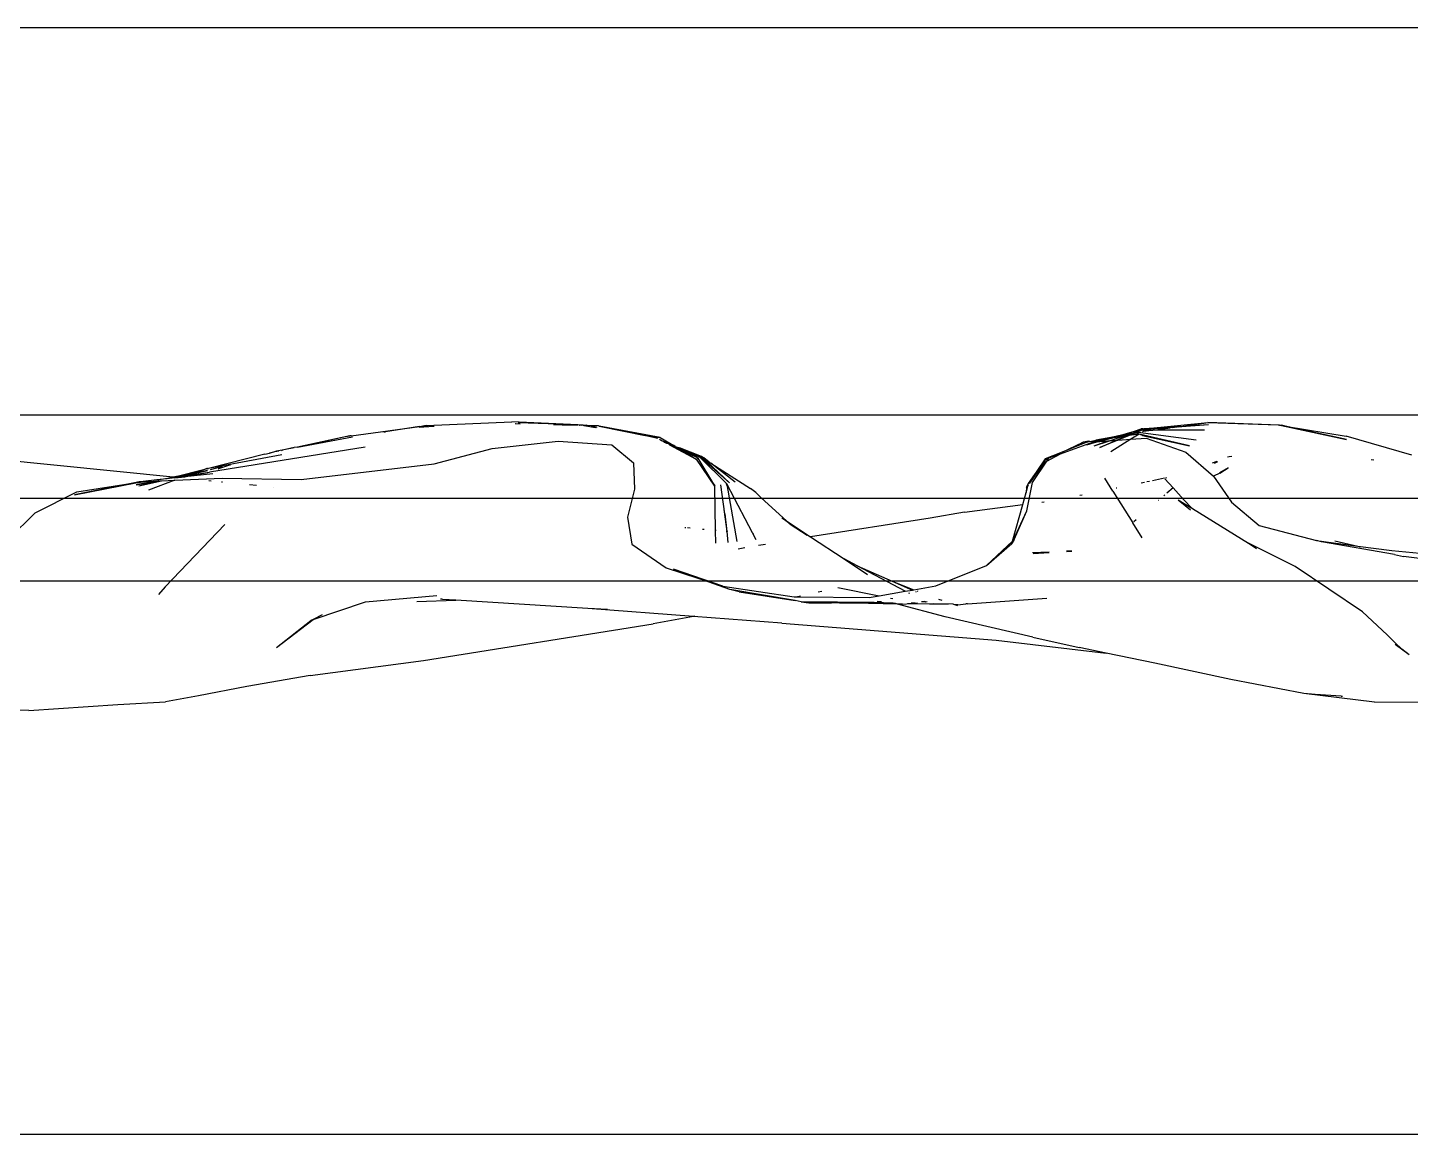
# Model space of a CAD drawing. Header units: millimetres. Extents: x -41292 to 298682, y -22072 to 33155.
# Drawn here: x 32301.7 to 32551.6, y 1090.6 to 1290.6 of the extents above; entities that cross this region are included whole.
import ezdxf

# ---------------------------------------------------------------- set-up
doc = ezdxf.new("R2010")
doc.units = ezdxf.units.MM
doc.layers.add('창호', color=4, linetype='Continuous')
doc.layers.add('틀', color=8, linetype='Continuous')

# ---------------------------------------------------------------- blocks, each defined once
blk = doc.blocks.new('AHSISHEUD')
for p, q in [((32987.54, 18864.92), (32999.88, 18866.61)), ((32999.88, 18866.61), (32993.74, 18865.6)), ((33002.42, 18866.59), (32999.84, 18866.43)), ((32999.88, 18866.61), (33000.25, 18866.67)), ((33000.25, 18866.67), (33000.51, 18866.68)), ((33001.12, 18866.78), (33000.51, 18866.68)), ((33000.51, 18866.68), (33001.48, 18866.73)), ((33001.12, 18866.78), (33016.59, 18867.42)), ((33002.53, 18866.57), (33002.42, 18866.59)), ((33028.52, 18866.87), (33016.59, 18867.42)), ((33017.21, 18867.11), (33017.26, 18867.12)), ((33017.26, 18867.12), (33018.09, 18867.09)), ((33028.52, 18866.87), (33017.72, 18867.24)), ((33024.15, 18866.96), (33025.67, 18866.9)), ((33025.67, 18866.9), (33028.52, 18866.87)), ((33028.78, 18866.85), (33028.52, 18866.87)), ((33028.78, 18866.85), (33028.83, 18866.82)), ((33029.11, 18866.84), (33028.83, 18866.82)), ((33029.14, 18866.77), (33028.83, 18866.82)), ((33029.35, 18866.83), (33029.11, 18866.84)), ((33029.48, 18866.83), (33029.35, 18866.83)), ((33029.48, 18866.83), (33029.55, 18866.82)), ((33029.55, 18866.82), (33030.05, 18866.73)), ((33029.55, 18866.82), (33030.08, 18866.81)), ((33031.71, 18866.35), (33029.61, 18866.69)), ((33030.23, 18866.79), (33030.08, 18866.81)), ((33032.28, 18866.69), (33030.23, 18866.79)), ((33030.67, 18866.71), (33030.23, 18866.79)), ((33030.37, 18866.68), (33031.88, 18866.42)), ((33032.01, 18866.48), (33030.9, 18866.67)), ((33032.28, 18866.69), (33032.39, 18866.65)), ((33043.41, 18864.59), (33032.39, 18866.65)), ((33032.39, 18866.65), (33040.67, 18864.99)), ((33129.14, 18865.73), (33130.33, 18866.16)), ((33130.13, 18865.94), (33130.65, 18866.17)), ((33130.65, 18866.17), (33130.33, 18866.16)), ((33130.65, 18866.17), (33130.81, 18866.19)), ((33130.81, 18866.19), (33142.39, 18867.34)), ((33136.64, 18866.54), (33130.81, 18866.19)), ((33135.56, 18866.38), (33130.85, 18866.04)), ((33132.45, 18865.94), (33135.56, 18866.38)), ((33136.02, 18866.42), (33135.56, 18866.38)), ((33142.5, 18866.89), (33136.02, 18866.42)), ((33136.02, 18866.42), (33136.64, 18866.54)), ((33137.11, 18866.56), (33136.64, 18866.54)), ((33137.11, 18866.56), (33142.39, 18867.34)), ((33137.11, 18866.56), (33141.66, 18867.17)), ((33142.5, 18866.89), (33137.11, 18866.56)), ((33141.66, 18867.17), (33142.39, 18867.34)), ((33142.39, 18867.34), (33155.07, 18866.89)), ((33155.35, 18866.83), (33142.39, 18867.34)), ((33155.07, 18866.89), (33155.35, 18866.83)), ((33155.35, 18866.83), (33155.72, 18866.82)), ((33155.67, 18866.76), (33167.44, 18864.26)), ((33155.69, 18866.79), (33156.36, 18866.68)), ((33156.36, 18866.68), (33155.72, 18866.82)), ((33156.36, 18866.68), (33167.36, 18864.85)), ((33167.44, 18864.26), (33156.36, 18866.68)), ((32987.31, 18864.9), (32977.88, 18862.88)), ((32977.88, 18862.88), (32986.49, 18864.78)), ((32977.88, 18862.88), (32987.82, 18864.75)), ((32986.49, 18864.78), (32987.31, 18864.9)), ((32987.54, 18864.92), (32987.31, 18864.9)), ((32993.44, 18865.57), (32993.74, 18865.6)), ((33013.01, 18862.61), (33024.95, 18863.96)), ((33024.95, 18863.96), (33034.68, 18863.3)), ((33040.83, 18864.96), (33040.67, 18864.99)), ((33040.83, 18864.96), (33042.58, 18864.66)), ((33040.83, 18864.96), (33042.74, 18864.57)), ((33042.58, 18864.66), (33042.74, 18864.57)), ((33043.41, 18864.59), (33042.58, 18864.66)), ((33042.74, 18864.57), (33042.97, 18864.53)), ((33043.41, 18864.59), (33042.97, 18864.53)), ((33043.28, 18864.31), (33043.61, 18864.09)), ((33043.41, 18864.59), (33045.85, 18863.14)), ((33043.68, 18864.06), (33043.61, 18864.09)), ((33043.7, 18864.03), (33043.68, 18864.06)), ((33043.85, 18863.93), (33043.7, 18864.03)), ((33043.89, 18863.95), (33043.85, 18863.93)), ((33044.02, 18863.88), (33043.89, 18863.95)), ((33044.06, 18863.86), (33044.02, 18863.88)), ((33044.08, 18863.85), (33044.06, 18863.86)), ((33044.07, 18863.78), (33044.32, 18863.72)), ((33044.29, 18863.82), (33044.08, 18863.85)), ((33044.08, 18863.85), (33044.32, 18863.72)), ((33044.76, 18863.59), (33044.29, 18863.82)), ((33044.32, 18863.72), (33044.55, 18863.6)), ((33044.76, 18863.59), (33044.32, 18863.72)), ((33044.55, 18863.6), (33044.69, 18863.56)), ((33045.2, 18863.38), (33044.76, 18863.59)), ((33115.74, 18861.63), (33121.74, 18863.82)), ((33116.02, 18861.98), (33119.84, 18863.78)), ((33120.71, 18863.85), (33117.95, 18862.75)), ((33119.74, 18863.68), (33117.95, 18862.75)), ((33120.71, 18863.85), (33119.74, 18863.68)), ((33119.74, 18863.68), (33119.84, 18863.78)), ((33120.88, 18863.92), (33119.84, 18863.78)), ((33119.84, 18863.78), (33120.71, 18863.85)), ((33122.84, 18863.89), (33120.5, 18863.3)), ((33120.5, 18863.3), (33122.52, 18863.87)), ((33120.71, 18863.85), (33120.88, 18863.92)), ((33121.02, 18863.91), (33120.88, 18863.92)), ((33121.02, 18863.91), (33122.13, 18864.11)), ((33121.5, 18863.85), (33121.42, 18863.86)), ((33121.5, 18863.85), (33124.55, 18864.44)), ((33123.41, 18864.28), (33121.5, 18863.85)), ((33121.74, 18863.82), (33122.52, 18863.87)), ((33121.83, 18863.1), (33124.59, 18864.01)), ((33121.83, 18863.1), (33124.31, 18863.99)), ((33124.82, 18864.58), (33122.13, 18864.11)), ((33123.41, 18864.28), (33122.13, 18864.11)), ((33122.52, 18863.87), (33124.55, 18864.44)), ((33122.52, 18863.87), (33122.84, 18863.89)), ((33125.66, 18864.6), (33122.84, 18863.89)), ((33122.84, 18863.89), (33124.31, 18863.99)), ((33126.08, 18864.11), (33122.88, 18862.81)), ((33122.88, 18862.81), (33125.86, 18864.1)), ((33123.46, 18864.29), (33123.41, 18864.28)), ((33124.82, 18864.58), (33123.46, 18864.29)), ((33124.55, 18864.44), (33123.46, 18864.29)), ((33124.31, 18863.99), (33124.46, 18864.05)), ((33124.46, 18864.05), (33124.59, 18864.01)), ((33124.55, 18864.44), (33124.58, 18864.45)), ((33124.58, 18864.45), (33126.72, 18864.87)), ((33124.58, 18864.45), (33125.46, 18864.7)), ((33125.66, 18864.6), (33124.58, 18864.45)), ((33124.59, 18864.01), (33126.91, 18864.78)), ((33124.59, 18864.01), (33125.86, 18864.1)), ((33125.46, 18864.7), (33124.82, 18864.58)), ((33128.48, 18864.28), (33124.84, 18862.03)), ((33125.76, 18864.78), (33125.46, 18864.7)), ((33126.72, 18864.87), (33125.66, 18864.6)), ((33126.91, 18864.78), (33125.66, 18864.6)), ((33125.8, 18864.79), (33125.76, 18864.78)), ((33125.95, 18864.83), (33125.8, 18864.79)), ((33125.86, 18864.1), (33127.68, 18864.88)), ((33125.86, 18864.1), (33126.08, 18864.11)), ((33126.21, 18864.88), (33125.95, 18864.83)), ((33128.13, 18864.95), (33126.08, 18864.11)), ((33126.08, 18864.11), (33128.48, 18864.28)), ((33126.21, 18864.88), (33129.14, 18865.73)), ((33127.67, 18865.2), (33126.21, 18864.88)), ((33127.44, 18865.05), (33126.21, 18864.88)), ((33126.72, 18864.87), (33127.44, 18865.05)), ((33126.91, 18864.78), (33127.85, 18865.09)), ((33127.68, 18864.88), (33126.91, 18864.78)), ((33127.44, 18865.05), (33127.67, 18865.1)), ((33127.67, 18865.2), (33129.14, 18865.73)), ((33128.66, 18865.35), (33127.67, 18865.2)), ((33127.67, 18865.1), (33127.85, 18865.09)), ((33127.68, 18864.88), (33128.39, 18865.19)), ((33128.13, 18864.95), (33127.68, 18864.88)), ((33127.85, 18865.09), (33128.15, 18865.19)), ((33129.04, 18865.32), (33128.13, 18864.95)), ((33129.94, 18865.2), (33128.13, 18864.95)), ((33128.15, 18865.19), (33128.66, 18865.35)), ((33128.15, 18865.19), (33128.39, 18865.19)), ((33128.62, 18865.29), (33128.39, 18865.19)), ((33129.94, 18865.2), (33128.48, 18864.28)), ((33128.48, 18864.28), (33131.24, 18864.46)), ((33128.62, 18865.29), (33128.66, 18865.35)), ((33128.62, 18865.29), (33129.04, 18865.32)), ((33128.66, 18865.35), (33128.9, 18865.41)), ((33128.9, 18865.41), (33129.06, 18865.48)), ((33129.23, 18865.4), (33129.04, 18865.32)), ((33129.06, 18865.48), (33129.09, 18865.49)), ((33129.09, 18865.49), (33129.23, 18865.56)), ((33129.14, 18865.73), (33129.91, 18865.94)), ((33129.23, 18865.56), (33129.57, 18865.7)), ((33129.88, 18865.66), (33129.23, 18865.4)), ((33129.88, 18865.66), (33129.23, 18865.56)), ((33129.23, 18865.4), (33129.71, 18865.45)), ((33129.57, 18865.7), (33130.09, 18865.93)), ((33129.57, 18865.7), (33130.34, 18865.91)), ((33129.81, 18865.5), (33129.71, 18865.45)), ((33129.71, 18865.45), (33129.84, 18865.43)), ((33140.24, 18864.14), (33129.81, 18865.5)), ((33130.5, 18865.91), (33129.88, 18865.66)), ((33129.91, 18865.94), (33130.09, 18865.93)), ((33129.98, 18865.2), (33129.94, 18865.2)), ((33130.56, 18864.94), (33129.98, 18865.2)), ((33139.09, 18863.09), (33129.98, 18865.2)), ((33130.09, 18865.93), (33130.13, 18865.94)), ((33130.13, 18865.94), (33130.34, 18865.91)), ((33130.5, 18865.91), (33130.34, 18865.91)), ((33130.6, 18865.94), (33130.5, 18865.91)), ((33130.55, 18865.67), (33130.58, 18865.69)), ((33130.56, 18864.94), (33139.09, 18863.09)), ((33130.58, 18865.69), (33130.62, 18865.7)), ((33130.85, 18866.04), (33130.6, 18865.94)), ((33132.15, 18865.91), (33130.6, 18865.94)), ((33131.02, 18865.84), (33130.62, 18865.7)), ((33130.82, 18865.72), (33130.75, 18865.68)), ((33130.82, 18865.72), (33132.15, 18865.91)), ((33131.02, 18865.84), (33130.82, 18865.72)), ((33131.24, 18864.46), (33138.37, 18861.94)), ((33132.15, 18865.91), (33132.21, 18865.91)), ((33132.21, 18865.91), (33132.38, 18865.94)), ((33132.38, 18865.94), (33132.45, 18865.94)), ((33141.77, 18865.93), (33132.45, 18865.94)), ((33179.22, 18861.39), (33167.36, 18864.85)), ((32955.36, 18857.43), (32915.62, 18861.45)), ((32971.96, 18861.57), (32961.78, 18859.03)), ((32975.01, 18861.46), (32961.78, 18859.03)), ((32990.09, 18862.87), (32961.96, 18858.31)), ((32971.96, 18861.57), (32972.8, 18861.77)), ((32972.8, 18861.77), (32974.11, 18862.17)), ((32974.02, 18862.07), (32972.8, 18861.77)), ((32974.02, 18862.07), (32974.11, 18862.17)), ((32974.1, 18862.09), (32974.02, 18862.07)), ((32974.11, 18862.17), (32977.28, 18862.77)), ((32974.35, 18862.12), (32974.13, 18862.08)), ((32974.35, 18862.12), (32974.44, 18862.14)), ((32974.94, 18862.26), (32975.15, 18862.3)), ((32977.28, 18862.77), (32975.15, 18862.3)), ((32977.88, 18862.88), (32977.28, 18862.77)), ((33002.53, 18859.84), (33013.01, 18862.61)), ((33034.68, 18863.3), (33038.55, 18860)), ((33044.69, 18863.56), (33044.84, 18863.49)), ((33044.84, 18863.49), (33044.94, 18863.45)), ((33044.94, 18863.45), (33045.1, 18863.3)), ((33045.2, 18863.38), (33044.94, 18863.45)), ((33045.1, 18863.3), (33049.93, 18860.7)), ((33045.1, 18863.3), (33046.96, 18862.47)), ((33045.44, 18863.26), (33045.2, 18863.38)), ((33045.77, 18863.13), (33045.44, 18863.26)), ((33045.85, 18863.14), (33045.77, 18863.13)), ((33046.01, 18862.98), (33045.77, 18863.13)), ((33046.08, 18863), (33045.85, 18863.14)), ((33046.41, 18862.8), (33046.01, 18862.98)), ((33046.08, 18863), (33046.88, 18862.71)), ((33046.08, 18863), (33046.41, 18862.8)), ((33046.6, 18862.69), (33046.41, 18862.8)), ((33050.62, 18860.96), (33046.6, 18862.69)), ((33046.96, 18862.47), (33046.6, 18862.69)), ((33046.88, 18862.71), (33050.65, 18861.14)), ((33050.88, 18861.18), (33046.88, 18862.71)), ((33050.43, 18861.15), (33046.88, 18862.71)), ((33047.26, 18862.29), (33046.96, 18862.47)), ((33050.27, 18860.89), (33047.26, 18862.29)), ((33047.26, 18862.29), (33049.93, 18860.7)), ((33050.62, 18860.96), (33050.43, 18861.15)), ((33050.88, 18861.18), (33050.65, 18861.14)), ((33050.65, 18861.14), (33055.9, 18856.42)), ((33055.9, 18856.42), (33050.88, 18861.18)), ((33051.32, 18860.9), (33050.88, 18861.18)), ((33052.24, 18860.14), (33050.88, 18861.18)), ((33116.02, 18861.98), (33112.99, 18860.77)), ((33113.29, 18860.34), (33115.74, 18861.63)), ((33115.74, 18861.63), (33113.64, 18860.87)), ((33117.95, 18862.75), (33116.02, 18861.98)), ((33138.37, 18861.94), (33143.42, 18857.63)), ((33146.24, 18861.14), (33145.95, 18861.03)), ((33146.7, 18861.18), (33146.24, 18861.14)), ((32955.36, 18857.43), (32961.37, 18858.96)), ((32958.97, 18858.04), (32961.62, 18858.63)), ((32961.37, 18858.96), (32959.33, 18858.17)), ((32961.62, 18858.63), (32959.33, 18858.17)), ((32961.46, 18858.98), (32961.37, 18858.96)), ((32961.47, 18858.95), (32961.37, 18858.96)), ((32961.47, 18858.95), (32961.52, 18859)), ((32961.62, 18859), (32961.52, 18859)), ((32961.62, 18859), (32961.78, 18859.03)), ((32962.12, 18858.8), (32964.16, 18859.37)), ((32963.53, 18858.96), (32963.59, 18858.97)), ((32965.57, 18859.58), (32963.59, 18858.97)), ((32964.26, 18859.39), (32964.16, 18859.37)), ((32965.72, 18859.6), (32965.57, 18859.58)), ((32978.5, 18857), (33002.53, 18859.84)), ((33038.55, 18860), (33038.77, 18855.24)), ((33049.93, 18860.7), (33050.27, 18860.89)), ((33049.93, 18860.7), (33053.25, 18855.87)), ((33049.93, 18860.7), (33053.22, 18855.8)), ((33053.25, 18855.87), (33050.27, 18860.89)), ((33050.62, 18860.96), (33055.34, 18856.38)), ((33052.24, 18860.14), (33051.32, 18860.9)), ((33052.24, 18860.14), (33052.57, 18859.94)), ((33052.57, 18859.94), (33059.75, 18855.41)), ((33056.94, 18856.55), (33052.57, 18859.94)), ((33112.99, 18860.77), (33109.98, 18856.31)), ((33109.98, 18856.31), (33112.95, 18860.54)), ((33112.95, 18860.54), (33110.09, 18856.33)), ((33112.82, 18860.1), (33110.12, 18856.34)), ((33110.68, 18856.48), (33113.29, 18860.34)), ((33112.82, 18860.1), (33112.95, 18860.54)), ((33112.82, 18860.1), (33113.29, 18860.34)), ((33112.95, 18860.54), (33113.6, 18860.81)), ((33112.95, 18860.54), (33112.99, 18860.77)), ((33113.29, 18860.34), (33113.6, 18860.81)), ((33113.6, 18860.81), (33113.64, 18860.87)), ((33143.99, 18860.28), (33143.14, 18859.96)), ((33144.14, 18860.2), (33143.52, 18859.93)), ((33146.07, 18859.1), (33144.47, 18858.21)), ((33144.53, 18858.17), (33146.07, 18859.1)), ((33172.4, 18860.51), (33171.88, 18860.56)), ((32948.42, 18856.44), (32937.53, 18854.23)), ((32937.53, 18854.23), (32948.66, 18856.41)), ((32937.96, 18854.8), (32948.42, 18856.44)), ((32949.22, 18856.6), (32948.42, 18856.44)), ((32948.66, 18856.41), (32950.31, 18856.65)), ((32948.66, 18856.41), (32949.53, 18856.61)), ((32952.15, 18856.72), (32948.71, 18856.03)), ((32948.71, 18856.03), (32952.3, 18856.65)), ((32949.19, 18855.86), (32953.29, 18856.77)), ((32949.19, 18855.86), (32952.3, 18856.65)), ((32949.53, 18856.61), (32949.22, 18856.6)), ((32949.65, 18856.62), (32949.53, 18856.61)), ((32949.97, 18856.68), (32949.65, 18856.62)), ((32949.65, 18856.62), (32950.31, 18856.65)), ((32952.45, 18856.95), (32949.97, 18856.68)), ((32949.97, 18856.68), (32950.31, 18856.65)), ((32950.31, 18856.65), (32952.15, 18856.72)), ((32955.71, 18856.87), (32950.92, 18855.11)), ((32952.15, 18856.72), (32952.68, 18856.75)), ((32952.3, 18856.65), (32952.68, 18856.75)), ((32952.45, 18856.95), (32954.79, 18857.29)), ((32954.26, 18857.15), (32952.45, 18856.95)), ((32952.68, 18856.75), (32953.29, 18856.77)), ((32953.29, 18856.77), (32955.71, 18856.87)), ((32955.66, 18857.3), (32954.26, 18857.15)), ((32954.79, 18857.29), (32954.26, 18857.15)), ((32954.79, 18857.29), (32954.83, 18857.29)), ((32954.83, 18857.29), (32957.04, 18857.61)), ((32954.83, 18857.29), (32955.36, 18857.43)), ((32959.11, 18858.13), (32955.36, 18857.43)), ((32955.66, 18857.3), (32957.04, 18857.61)), ((32955.66, 18857.3), (32957.49, 18857.5)), ((32955.71, 18856.87), (32964.23, 18857.23)), ((32957.04, 18857.61), (32958.73, 18857.99)), ((32957.04, 18857.61), (32958.13, 18857.77)), ((32962.58, 18858.05), (32957.49, 18857.5)), ((32957.49, 18857.5), (32957.56, 18857.56)), ((32957.56, 18857.56), (32957.71, 18857.58)), ((32957.71, 18857.58), (32961.96, 18858.31)), ((32957.71, 18857.58), (32958.13, 18857.77)), ((32958.13, 18857.77), (32958.27, 18857.79)), ((32958.27, 18857.79), (32961.96, 18858.31)), ((32958.27, 18857.79), (32958.73, 18857.99)), ((32958.73, 18857.99), (32958.97, 18858.04)), ((32958.97, 18858.04), (32959.11, 18858.13)), ((32959.33, 18858.17), (32959.11, 18858.13)), ((32962.24, 18856.73), (32961.84, 18856.77)), ((32964.28, 18856.53), (32964.11, 18856.54)), ((32964.23, 18857.23), (32978.5, 18857)), ((33055.34, 18856.38), (33055.4, 18856.29)), ((33055.4, 18856.29), (33055.41, 18856.24)), ((33055.41, 18856.24), (33055.48, 18856.19)), ((33055.48, 18855.87), (33055.41, 18856.24)), ((33055.49, 18856.13), (33055.48, 18856.19)), ((33057.34, 18845.82), (33055.49, 18856.13)), ((33060.75, 18846.12), (33055.49, 18856.13)), ((33109.61, 18855.62), (33109.98, 18856.31)), ((33109.67, 18851.36), (33110.68, 18856.48)), ((33109.91, 18856.04), (33109.98, 18856.31)), ((33125.18, 18854.91), (33123.74, 18857.24)), ((33130.91, 18856.5), (33130.32, 18856.38)), ((33131.81, 18856.68), (33131.33, 18856.58)), ((33134.53, 18857.24), (33132.37, 18856.8)), ((33134.6, 18857.16), (33136.08, 18855.53)), ((33134.91, 18857.32), (33134.75, 18857.28)), ((33144.53, 18858.17), (33143.42, 18857.63)), ((33143.42, 18857.63), (33146.65, 18852.91)), ((32930.45, 18851.02), (32937.96, 18854.8)), ((32970.46, 18855.9), (32969.19, 18856.03)), ((32973.47, 18855.6), (32973.43, 18855.6)), ((33038.77, 18855.24), (33037.52, 18850.2)), ((33053.25, 18855.87), (33053.22, 18855.8)), ((33053.22, 18855.8), (33053.36, 18847.79)), ((33055.1, 18850.82), (33054.38, 18856.07)), ((33060.7, 18854.67), (33059.75, 18855.41)), ((33061.61, 18853.77), (33060.7, 18854.67)), ((33061.61, 18853.77), (33066.29, 18849.49)), ((33108.92, 18852.49), (33109.52, 18854.65)), ((33109.52, 18854.65), (33109.91, 18856.04)), ((33109.61, 18855.62), (33109.52, 18854.65)), ((33109.91, 18856.04), (33109.61, 18855.62)), ((33119.66, 18854.19), (33119.23, 18854.1)), ((33125.18, 18854.91), (33128.82, 18849.16)), ((33125.91, 18855.47), (33125.81, 18855.45)), ((33134.61, 18854.24), (33134.43, 18854.08)), ((33136.08, 18855.53), (33134.96, 18854.54)), ((33136.08, 18855.53), (33138.05, 18853.36)), ((33054.92, 18851.58), (33055.44, 18847.59)), ((33098.39, 18851.1), (33092.2, 18850)), ((33098.39, 18851.1), (33108.92, 18852.49)), ((33107.08, 18845.89), (33108.92, 18852.49)), ((33107.22, 18846.02), (33109.67, 18851.36)), ((33107.39, 18846.18), (33109.67, 18851.36)), ((33112.37, 18852.94), (33112.82, 18853)), ((33133.45, 18853.22), (33133.42, 18853.19)), ((33137.04, 18853.36), (33139.27, 18851.52)), ((33137.04, 18853.36), (33139.5, 18851.83)), ((33138.05, 18853.36), (33139.5, 18851.83)), ((33139.61, 18851.76), (33139.5, 18851.83)), ((33139.61, 18851.76), (33149.75, 18845.49)), ((33146.65, 18852.91), (33151.66, 18848.72)), ((32925.68, 18846.28), (32930.45, 18851.02)), ((32964.72, 18848.86), (32953.97, 18837.6)), ((33037.52, 18850.2), (33038.27, 18845.32)), ((33055.1, 18850.82), (33055.44, 18847.59)), ((33065.38, 18850.09), (33066.29, 18849.49)), ((33066.69, 18849.13), (33066.19, 18849.47)), ((33066.29, 18849.49), (33066.31, 18849.48)), ((33066.31, 18849.48), (33066.69, 18849.13)), ((33066.31, 18849.48), (33070.58, 18846.66)), ((33069.94, 18846.89), (33066.69, 18849.13)), ((33066.69, 18849.13), (33066.92, 18848.91)), ((33069.94, 18846.89), (33066.92, 18848.91)), ((33092.2, 18850), (33070.58, 18846.66)), ((33128.82, 18849.16), (33128.76, 18849.11)), ((33130.51, 18846.49), (33128.82, 18849.16)), ((33129.45, 18849.72), (33129.03, 18849.35)), ((33151.66, 18848.72), (33162, 18845.98)), ((33048.05, 18848.28), (33047.88, 18848.3)), ((33048.81, 18848.21), (33048.35, 18848.26)), ((33051.34, 18847.98), (33051.05, 18848)), ((33053.5, 18847.77), (33053.36, 18847.79)), ((33053.36, 18847.79), (33053.4, 18845.53)), ((33055.44, 18847.59), (33055.3, 18847.6)), ((33055.44, 18847.59), (33055.64, 18845.64)), ((33055.61, 18847.57), (33055.44, 18847.59)), ((33060.32, 18847.13), (33060.27, 18847.14)), ((33070.58, 18846.66), (33076.63, 18842.67)), ((33107.39, 18846.18), (33106.96, 18845.47)), ((33107.22, 18846.02), (33107.39, 18846.18)), ((33038.27, 18845.32), (33044.46, 18841.05)), ((33058.69, 18844.64), (33057.51, 18844.44)), ((33062.43, 18845.28), (33061.18, 18845.07)), ((33102.39, 18841.48), (33107.08, 18845.89)), ((33102.39, 18841.48), (33106.96, 18845.47)), ((33107.08, 18845.89), (33107.22, 18846.02)), ((33113.68, 18843.91), (33110.7, 18843.79)), ((33110.8, 18843.65), (33113.68, 18843.81)), ((33116.81, 18843.99), (33117.77, 18844.04)), ((33117.77, 18844.08), (33116.82, 18844.04)), ((33149.75, 18845.49), (33151.16, 18844.57)), ((33158.14, 18841.27), (33149.75, 18845.49)), ((33162.93, 18845.76), (33162, 18845.98)), ((33162, 18845.98), (33169.5, 18844.98)), ((33176.11, 18843.48), (33162.93, 18845.76)), ((33165.35, 18845.93), (33169.5, 18844.98)), ((33169.5, 18844.98), (33169.99, 18844.87)), ((33169.5, 18844.98), (33175.62, 18844.17)), ((33175.62, 18844.17), (33190.45, 18842.73)), ((33076.63, 18842.67), (33080.88, 18839.85)), ((33078.99, 18841.42), (33076.63, 18842.67)), ((33078.99, 18841.42), (33085.35, 18838.63)), ((33087.7, 18836.82), (33078.99, 18841.42)), ((33093.2, 18837.77), (33102.39, 18841.48)), ((33170.34, 18833.09), (33158.14, 18841.27)), ((33176.11, 18843.48), (33177.72, 18843.1)), ((33193.5, 18841.19), (33177.72, 18843.1)), ((33044.46, 18841.05), (33050.2, 18839.2)), ((33054.7, 18837.75), (33045.8, 18840.79)), ((33050.2, 18839.2), (33045.8, 18840.79)), ((33050.2, 18839.2), (33054.7, 18837.75)), ((33055.99, 18837.11), (33050.2, 18839.2)), ((33085.35, 18838.63), (33089.26, 18837.09)), ((33085.35, 18838.63), (33088.98, 18837.04)), ((32953.97, 18837.6), (32952.74, 18836.26)), ((33054.7, 18837.75), (33067.64, 18835.82)), ((33057.69, 18836.73), (33055.99, 18837.11)), ((33067.8, 18835.12), (33055.99, 18837.11)), ((33057.69, 18836.73), (33067.8, 18835.12)), ((33072.61, 18836.78), (33071.94, 18836.63)), ((33075.49, 18837.47), (33082.97, 18836)), ((33082.97, 18836), (33087.7, 18836.82)), ((33087.7, 18836.82), (33088.98, 18837.04)), ((33088.51, 18836.4), (33088.36, 18836.47)), ((33088.98, 18837.04), (33089.26, 18837.09)), ((33089.26, 18837.09), (33093.2, 18837.77)), ((33089.54, 18836.79), (33089.66, 18836.74)), ((33089.82, 18836.87), (33089.95, 18836.82)), ((32980.68, 18831.71), (32990.13, 18834.93)), ((32990.13, 18834.93), (33003.02, 18836.08)), ((32999.41, 18834.96), (33006.47, 18835.18)), ((33003.99, 18835.39), (33003.69, 18835.36)), ((33006.47, 18835.18), (33004.07, 18835.33)), ((33030.32, 18833.72), (33006.47, 18835.18)), ((33049.43, 18832.27), (33030.32, 18833.72)), ((33033.87, 18833.5), (33030.32, 18833.72)), ((33067.64, 18835.82), (33068.22, 18835.81)), ((33068.91, 18834.93), (33067.8, 18835.12)), ((33068.76, 18835.93), (33068.22, 18835.81)), ((33068.22, 18835.81), (33081.17, 18835.68)), ((33082.1, 18834.8), (33068.91, 18834.93)), ((33068.91, 18834.93), (33070.24, 18834.73)), ((33070.24, 18834.73), (33074.39, 18834.71)), ((33074.82, 18834.7), (33074.39, 18834.71)), ((33075.79, 18834.7), (33074.82, 18834.7)), ((33075.79, 18834.7), (33076.89, 18834.74)), ((33086.29, 18834.49), (33075.79, 18834.7)), ((33075.79, 18834.7), (33082.02, 18834.67)), ((33076.89, 18834.74), (33082.1, 18834.8)), ((33076.89, 18834.74), (33082.02, 18834.67)), ((33081.17, 18835.68), (33082.97, 18836)), ((33082.02, 18834.67), (33082.24, 18834.67)), ((33085.52, 18834.66), (33082.1, 18834.8)), ((33082.24, 18834.67), (33082.98, 18834.67)), ((33083.42, 18834.91), (33082.63, 18834.94)), ((33082.98, 18834.67), (33083.17, 18834.67)), ((33083.17, 18834.67), (33085.52, 18834.66)), ((33085.04, 18835.59), (33085.46, 18835.5)), ((33085.81, 18834.62), (33085.52, 18834.66)), ((33085.84, 18834.61), (33085.81, 18834.62)), ((33085.94, 18834.61), (33085.84, 18834.61)), ((33086.29, 18834.49), (33085.94, 18834.61)), ((33094.88, 18832.22), (33086.29, 18834.49)), ((33087.17, 18834.48), (33086.29, 18834.49)), ((33087.17, 18834.48), (33088.69, 18834.59)), ((33088.08, 18834.59), (33088.18, 18834.61)), ((33088.18, 18834.61), (33088.69, 18834.59)), ((33088.69, 18834.59), (33088.83, 18834.6)), ((33088.9, 18834.7), (33088.83, 18834.69)), ((33088.83, 18834.6), (33092.09, 18834.56)), ((33089.49, 18834.67), (33088.9, 18834.7)), ((33089.15, 18834.73), (33089.49, 18834.67)), ((33089.49, 18834.67), (33089.93, 18834.71)), ((33091.36, 18834.89), (33090.64, 18834.93)), ((33091.36, 18834.89), (33091.16, 18834.99)), ((33091.43, 18834.86), (33091.36, 18834.89)), ((33091.64, 18834.88), (33091.43, 18834.86)), ((33092.09, 18834.56), (33092.74, 18834.56)), ((33096.37, 18834.46), (33092.74, 18834.56)), ((33092.74, 18834.56), (33095.49, 18834.53)), ((33094.34, 18835.14), (33093.78, 18835.33)), ((33096.5, 18834.41), (33096.37, 18834.46)), ((33097.21, 18834.18), (33096.5, 18834.41)), ((33097.21, 18834.39), (33096.5, 18834.41)), ((33097.21, 18834.39), (33098.64, 18834.53)), ((33098.93, 18834.52), (33098.64, 18834.53)), ((33098.93, 18834.52), (33113.28, 18835.54)), ((32974.08, 18826.65), (32980.68, 18831.71)), ((32974.08, 18826.65), (32980.29, 18831.55)), ((32980.68, 18831.71), (32980.29, 18831.55)), ((32982.29, 18832.54), (32980.68, 18831.71)), ((33049.43, 18832.27), (33042.12, 18830.94)), ((33049.66, 18832.31), (33049.43, 18832.27)), ((33065.39, 18831.06), (33049.43, 18832.27)), ((33110.76, 18828.5), (33094.88, 18832.22)), ((33170.34, 18833.09), (33174.8, 18828.92)), ((33000.6, 18824.31), (33042.12, 18830.94)), ((33065.39, 18831.06), (33104.15, 18828)), ((33174.8, 18828.92), (33176.21, 18827.49)), ((33104.15, 18828), (33124.02, 18825.64)), ((33110.76, 18828.5), (33119.1, 18826.66)), ((33124.02, 18825.64), (33119.1, 18826.66)), ((33177.41, 18826.37), (33176.21, 18827.49)), ((33178.73, 18825.3), (33176.25, 18827.17)), ((33178.73, 18825.3), (33177.41, 18826.37)), ((32980.17, 18821.59), (33000.6, 18824.31)), ((33132.77, 18823.82), (33124.02, 18825.64)), ((33146.53, 18820.85), (33132.77, 18823.82)), ((32980.17, 18821.59), (32968.71, 18819.58)), ((32968.71, 18819.58), (32959.95, 18817.89)), ((33159.73, 18818.36), (33146.53, 18820.85)), ((32929.3, 18815.25), (32945.4, 18816.37)), ((32945.4, 18816.37), (32954.03, 18816.84)), ((32959.95, 18817.89), (32954.03, 18816.84)), ((33172.52, 18816.78), (33159.73, 18818.36)), ((33161.77, 18818.18), (33159.73, 18818.36)), ((33166.47, 18817.87), (33161.77, 18818.18)), ((33166.47, 18817.87), (33166.69, 18817.83)), ((33172.52, 18816.78), (33184.6, 18816.82)), ((32929.3, 18815.25), (32914.69, 18815.47)), ((34562.05, 18738.67), (29762.05, 18738.67))]:
    blk.add_line(p, q)

msp = doc.modelspace()

# ---------------------------------------------------------------- linework, layer by layer
at = {"layer": '창호'}
for p, q in [((33844.67, 1220.58), (31564.67, 1220.58)), ((33844.67, 1190.58), (31564.67, 1190.58))]:
    msp.add_line(p, q, dxfattribs=at)
at = {"layer": '틀'}
for p, q in [((29134.67, 1290.58), (33934.67, 1290.58)), ((31564.67, 1205.58), (33844.67, 1205.58)), ((33934.67, 1090.58), (29134.67, 1090.58))]:
    msp.add_line(p, q, dxfattribs=at)

# ---------------------------------------------------------------- block references
msp.add_blockref('AHSISHEUD', (-627.37, -17648.09))

doc.saveas('drawing.dxf')
